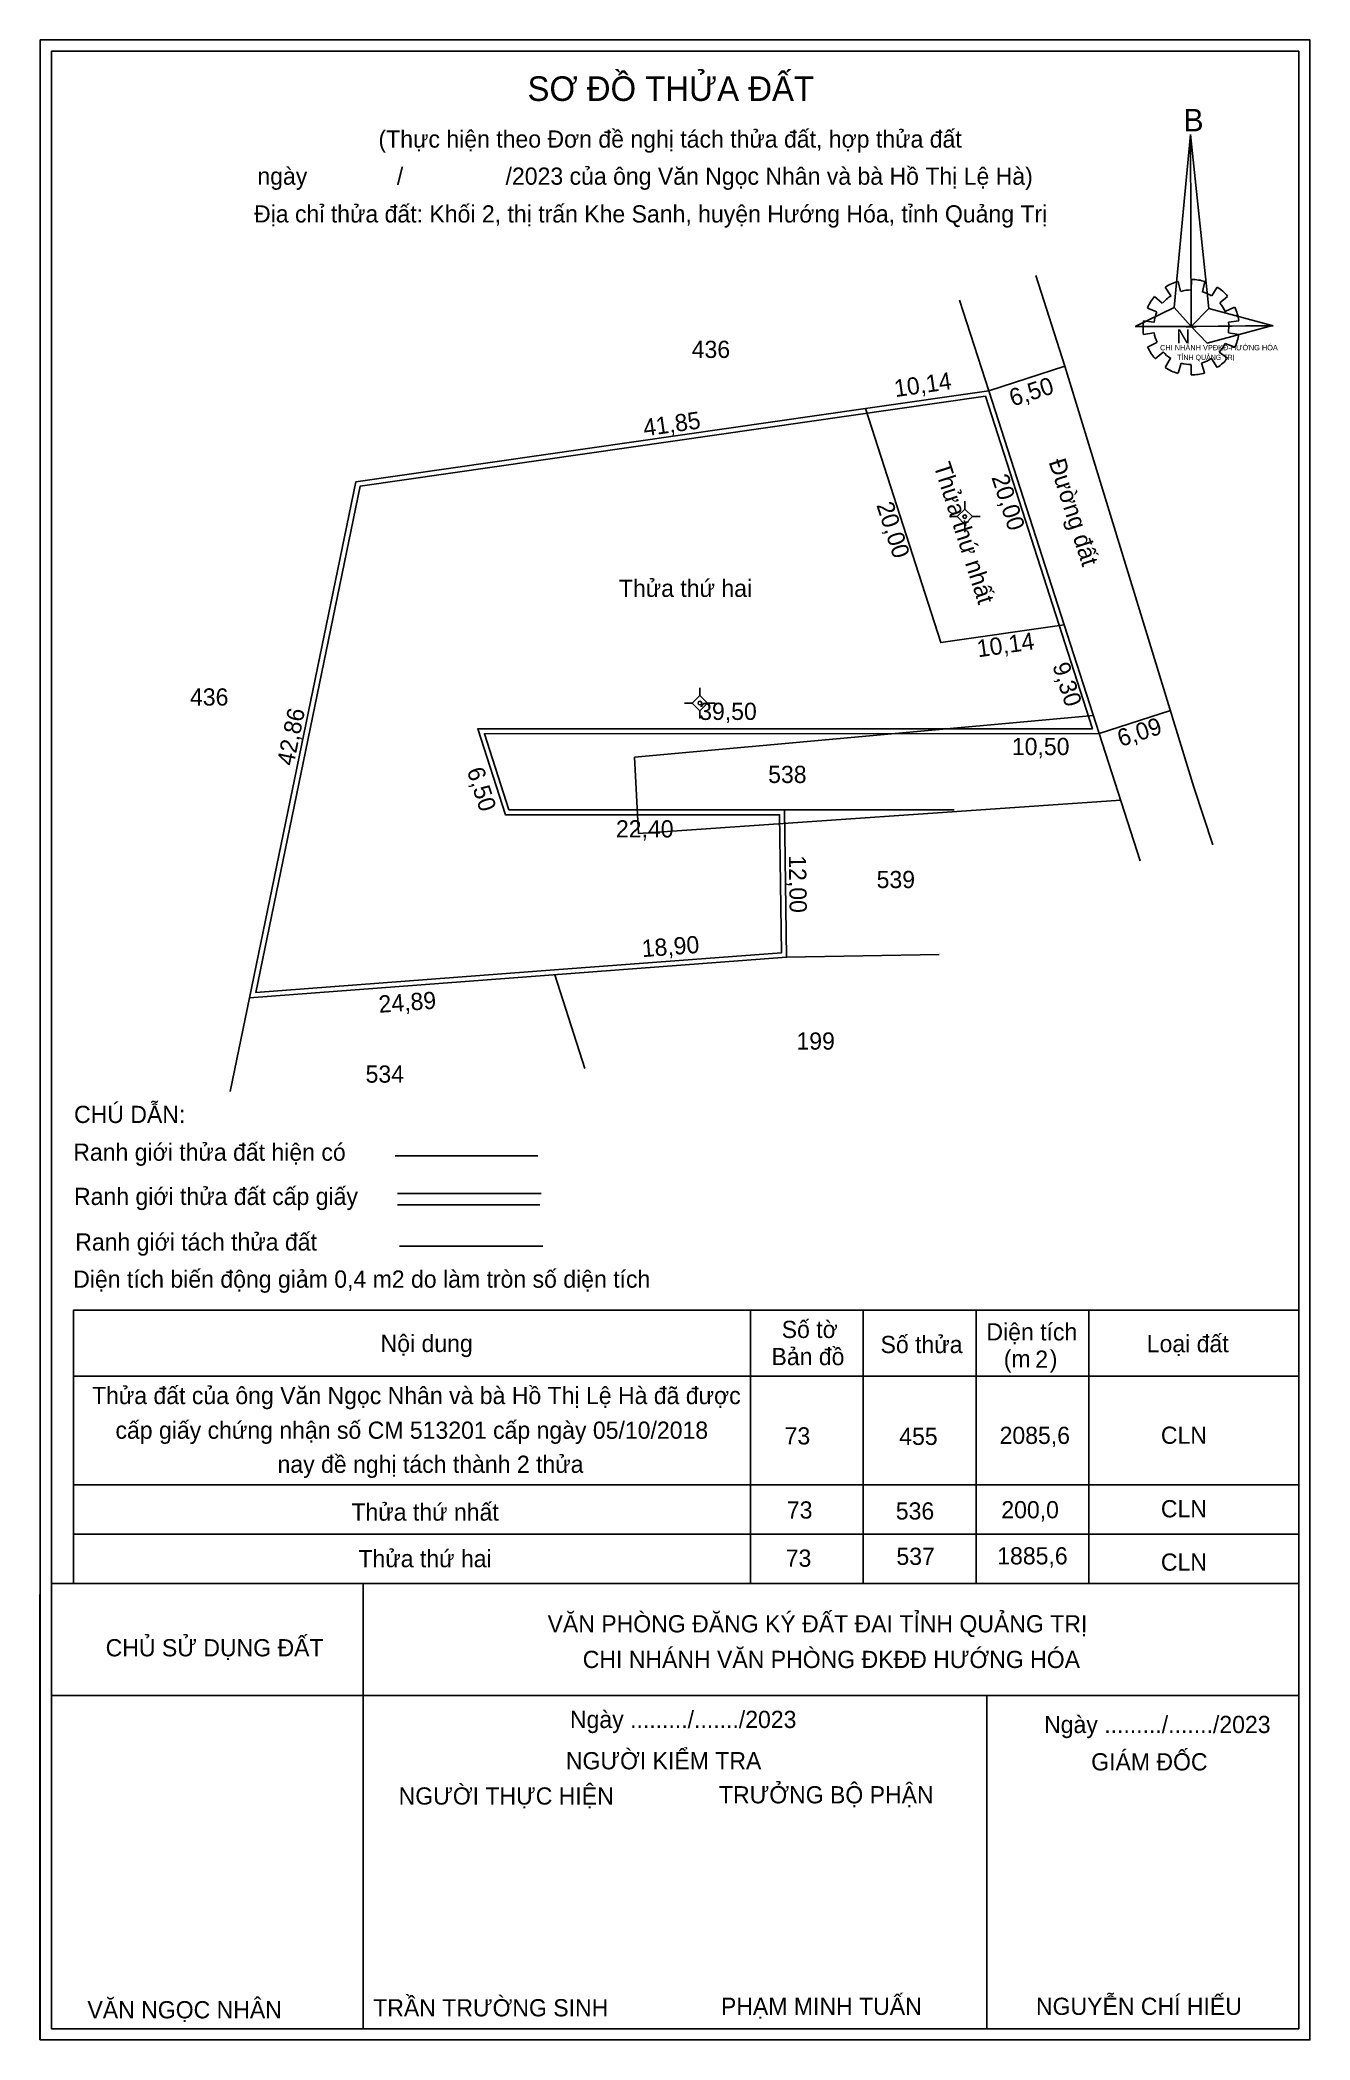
# Model space of a CAD drawing. Extents: x 551020 to 551123, y 1839227 to 1839389.
import ezdxf

# ---------------------------------------------------------------- set-up
doc = ezdxf.new("R2010")
doc.units = 0
for name, color, linetype in [('Level 1', 7, 'Continuous'), ('Level 10', 7, 'Continuous'), ('Level 11', 7, 'Continuous'), ('Level 13', 7, 'Continuous'), ('Level 16', 7, 'Continuous'), ('Level 23', 7, 'Continuous'), ('Level 5', 7, 'Continuous'), ('Level 51', 7, 'Continuous'), ('Level 62', 7, 'Continuous')]:
    doc.layers.add(name, color=color, linetype=linetype)

msp = doc.modelspace()

# ---------------------------------------------------------------- linework, layer by layer
at = {"layer": 'Level 1'}
for p, q in [((551112.22, 1839369.58), (551112.42, 1839368.76)), ((551113.28, 1839368.89), (551113.3, 1839369.74)), ((551114.39, 1839369.58), (551114.19, 1839368.74)), ((551110.3, 1839368.37), (551110.93, 1839367.81)), ((551111.64, 1839368.42), (551111.18, 1839369.11)), ((551114.95, 1839368.42), (551115.4, 1839369.11)), ((551116.23, 1839368.37), (551115.6, 1839367.84)), ((551109.41, 1839366.39), (551110.25, 1839366.26)), ((551110.5, 1839367.1), (551109.74, 1839367.42)), ((551116.06, 1839367.13), (551116.81, 1839367.5)), ((551117.17, 1839366.39), (551116.31, 1839366.26)), ((551110.25, 1839365.41), (551109.41, 1839365.28)), ((551109.74, 1839364.25), (551110.5, 1839364.62)), ((551112.87, 1839365.89), (551113.68, 1839365.89)), ((551116.31, 1839365.41), (551117.17, 1839365.28)), ((551117.17, 1839365.6), (551117.17, 1839365.6)), ((551117.17, 1839365.6), (551117.17, 1839365.6)), ((551111, 1839363.83), (551110.35, 1839363.3)), ((551111.18, 1839362.59), (551111.61, 1839363.33)), ((551115.4, 1839362.59), (551114.94, 1839363.31)), ((551115.56, 1839363.83), (551116.24, 1839363.33)), ((551116.83, 1839364.23), (551116.04, 1839364.53)), ((551112.47, 1839362.94), (551112.22, 1839362.12)), ((551113.28, 1839361.99), (551113.28, 1839362.8)), ((551114.11, 1839362.94), (551114.36, 1839362.14))]:
    msp.add_line(p, q, dxfattribs=at)
for points in [[(551113.23, 1839381.55), (551113.28, 1839365.92), (551111.91, 1839367.47)], [(551113.23, 1839381.55), (551113.28, 1839365.92), (551114.72, 1839367.37)], [(551108.73, 1839365.92), (551111.91, 1839367.47), (551113.28, 1839365.92)], [(551119.95, 1839365.97), (551113.28, 1839365.92), (551114.72, 1839367.37)], [(551119.9, 1839365.99), (551114.59, 1839364.57), (551113.28, 1839365.92)]]:
    msp.add_lwpolyline(points, close=True, dxfattribs=at)
for centre, major_axis, start_param, end_param in [((551113.29, 1839365.86), (3.9, 0), 1.84956, 2.139009), ((551113.29, 1839365.86), (3.9, 0), 1.279242, 1.563322), ((551113.29, 1839365.86), (3.9, 0), 2.439582, 2.724002), ((551113.29, 1839365.86), (3.05, 0), 2.133735, 2.444963), ((551113.29, 1839365.86), (3.05, 0), 1.569856, 1.856111), ((551113.29, 1839365.86), (3.05, 0), 1.002709, 1.275562), ((551113.29, 1839365.86), (3.9, 0), 0.710562, 0.996872), ((551113.26, 1839365.8), (3.27, -2.12), 3.569886, 3.856919), ((551113.29, 1839365.86), (3.05, 0), 2.723685, 3.015158), ((551113.29, 1839365.86), (3.05, 0), 0.426784, 0.706465), ((551113.29, 1839365.86), (3.05, 0), 6.135584, 6.416185), ((551113.29, 1839365.86), (3.9, 0), 0.139051, 0.433933), ((551113.29, 1839365.86), (3.05, 0), 3.2823, 3.561051), ((551113.29, 1839365.86), (3.9, 0), 5.849798, 6.138396), ((551113.29, 1839365.86), (3.9, 0), 3.569886, 3.856919), ((551113.29, 1839365.86), (3.05, 0), 3.860776, 4.132583), ((551113.29, 1839365.86), (3.05, 0), 4.990871, 5.284602), ((551113.29, 1839365.86), (3.9, 0), 5.285614, 5.570855), ((551113.29, 1839365.86), (3.05, 0), 5.549695, 5.830716), ((551113.27, 1839365.84), (3.9, 0), 4.147091, 4.436593), ((551113.29, 1839365.86), (3.05, 0), 4.438547, 4.71314), ((551113.29, 1839365.86), (3.9, 0), 4.71301, 4.997611)]:
    msp.add_ellipse(centre, major_axis=major_axis, ratio=0.995001, start_param=start_param, end_param=end_param, dxfattribs=at)
at = {"layer": 'Level 10'}
for p, q in [((551086.79, 1839359.25), (551096.83, 1839360.69)), ((551096.83, 1839360.69), (551102.96, 1839341.65)), ((551102.96, 1839341.65), (551105.81, 1839332.8)), ((551105.34, 1839334.26), (551068, 1839330.87)), ((551068, 1839330.87), (551068.34, 1839324.66)), ((551068.34, 1839324.66), (551107.55, 1839327.39))]:
    msp.add_line(p, q, dxfattribs=at)
for points in [[(551086.79, 1839359.25), (551045.36, 1839353.29), (551036.71, 1839311.31), (551080.38, 1839314.6), (551080.2, 1839326.6), (551057.8, 1839326.6), (551055.81, 1839332.79), (551105.81, 1839332.8)], [(551086.79, 1839359.25), (551092.92, 1839340.21), (551102.96, 1839341.65)]]:
    msp.add_lwpolyline(points, dxfattribs=at)
at = {"layer": 'Level 11'}
for p, q in [((551094.87, 1839351.7), (551094.87, 1839351.07)), ((551094.24, 1839350.45), (551093.62, 1839350.45)), ((551094.87, 1839351.07), (551094.24, 1839350.45)), ((551094.24, 1839350.45), (551094.87, 1839349.82)), ((551095.49, 1839350.45), (551094.87, 1839351.07)), ((551094.87, 1839349.82), (551095.49, 1839350.45)), ((551096.12, 1839350.45), (551095.49, 1839350.45)), ((551094.87, 1839349.82), (551094.87, 1839349.2)), ((551073.33, 1839335.91), (551072.7, 1839335.28)), ((551073.33, 1839336.53), (551073.33, 1839335.91)), ((551073.95, 1839335.28), (551073.33, 1839335.91)), ((551072.7, 1839335.28), (551072.08, 1839335.28)), ((551072.7, 1839335.28), (551073.33, 1839334.66)), ((551073.33, 1839334.66), (551073.95, 1839335.28)), ((551073.33, 1839334.66), (551073.33, 1839334.03)), ((551074.58, 1839335.28), (551073.95, 1839335.28))]:
    msp.add_line(p, q, dxfattribs=at)
for centre in [(551094.87, 1839350.45), (551073.33, 1839335.28)]:
    msp.add_circle(centre, 0.15, dxfattribs=at)
at = {"layer": 'Level 16'}
for p, q in [((551080.2, 1839326.6), (551094, 1839326.6)), ((551080.38, 1839314.6), (551092.8, 1839314.84)), ((551061.53, 1839313.17), (551063.96, 1839305.55)), ((551035.14, 1839303.67), (551036.71, 1839311.31))]:
    msp.add_line(p, q, dxfattribs=at)
msp.add_lwpolyline([(551105.26, 1839333.2), (551096.55, 1839360.25), (551045.7, 1839352.93), (551037.21, 1839311.75), (551061.5, 1839313.57), (551079.97, 1839314.97), (551079.81, 1839326.2), (551057.51, 1839326.2), (551055.26, 1839333.19)], close=True, dxfattribs=at)
at = {"layer": 'Level 23'}
for p, q in [((551094.45, 1839368.07), (551096.83, 1839360.69)), ((551105.81, 1839332.8), (551109.14, 1839322.44))]:
    msp.add_line(p, q, dxfattribs=at)
msp.add_lwpolyline([(551100.64, 1839370.07), (551103.02, 1839362.69), (551113.51, 1839328.45), (551115.04, 1839323.75)], dxfattribs=at)
at = {"layer": 'Level 5'}
for p, q in [((551103.02, 1839362.68), (551096.83, 1839360.69)), ((551111.61, 1839334.67), (551105.81, 1839332.8))]:
    msp.add_line(p, q, dxfattribs=at)
at = {"layer": 'Level 51'}
msp.add_lwpolyline([(551019.68, 1839389.23), (551122.94, 1839389.23), (551122.94, 1839226.52), (551019.68, 1839226.52)], close=True, dxfattribs=at)
msp.add_lwpolyline([(551122.03, 1839263.66), (551122.03, 1839227.44), (551020.59, 1839227.44), (551020.59, 1839388.31), (551122.03, 1839388.31), (551122.03, 1839263.66)], dxfattribs=at)
at = {"layer": 'Level 62'}
for p, q in [((551048.55, 1839298.45), (551060.15, 1839298.45)), ((551048.73, 1839295.38), (551060.41, 1839295.38)), ((551048.73, 1839294.45), (551060.31, 1839294.45)), ((551048.9, 1839291.09), (551060.56, 1839291.09)), ((551077.43, 1839285.89), (551086.61, 1839285.89)), ((551077.43, 1839280.53), (551077.43, 1839285.89)), ((551086.61, 1839285.89), (551095.79, 1839285.89)), ((551086.61, 1839280.53), (551086.61, 1839285.89)), ((551095.79, 1839285.89), (551104.97, 1839285.89)), ((551095.79, 1839280.53), (551095.79, 1839285.89)), ((551104.97, 1839285.89), (551122.02, 1839285.89)), ((551104.97, 1839280.53), (551104.97, 1839285.89)), ((551022.38, 1839280.53), (551077.43, 1839280.53)), ((551022.38, 1839271.68), (551022.38, 1839280.53)), ((551077.43, 1839280.53), (551086.61, 1839280.53)), ((551077.43, 1839271.68), (551077.43, 1839280.53)), ((551086.61, 1839280.53), (551095.79, 1839280.53)), ((551086.61, 1839271.68), (551086.61, 1839280.53)), ((551095.79, 1839280.53), (551104.97, 1839280.53)), ((551095.79, 1839271.68), (551095.79, 1839280.53)), ((551104.97, 1839280.53), (551122.02, 1839280.53)), ((551104.97, 1839271.68), (551104.97, 1839280.53)), ((551022.38, 1839271.68), (551077.43, 1839271.68)), ((551022.38, 1839267.66), (551022.38, 1839271.68)), ((551077.43, 1839271.68), (551086.61, 1839271.68)), ((551077.43, 1839267.66), (551077.43, 1839271.68)), ((551086.61, 1839271.68), (551095.79, 1839271.68)), ((551086.61, 1839267.66), (551086.61, 1839271.68)), ((551095.79, 1839271.68), (551104.97, 1839271.68)), ((551095.79, 1839267.66), (551095.79, 1839271.68)), ((551104.97, 1839271.68), (551122.02, 1839271.68)), ((551104.97, 1839267.66), (551104.97, 1839271.68)), ((551022.38, 1839267.66), (551077.43, 1839267.66)), ((551022.38, 1839263.65), (551022.38, 1839267.66)), ((551077.43, 1839267.66), (551086.61, 1839267.66)), ((551077.43, 1839263.65), (551077.43, 1839267.66)), ((551086.61, 1839267.66), (551095.79, 1839267.66)), ((551086.61, 1839263.65), (551086.61, 1839267.66)), ((551095.79, 1839267.66), (551104.97, 1839267.66)), ((551095.79, 1839263.65), (551095.79, 1839267.66)), ((551104.97, 1839267.66), (551122.02, 1839267.66)), ((551104.97, 1839263.65), (551104.97, 1839267.66)), ((551019.66, 1839226.52), (551019.66, 1839262.76)), ((551020.59, 1839263.65), (551022.38, 1839263.65)), ((551020.59, 1839263.65), (551020.59, 1839263.65)), ((551020.59, 1839254.55), (551020.59, 1839263.65)), ((551022.38, 1839263.65), (551045.95, 1839263.65)), ((551045.95, 1839263.65), (551077.43, 1839263.65)), ((551045.95, 1839254.55), (551045.95, 1839263.65)), ((551077.43, 1839263.65), (551086.61, 1839263.65)), ((551086.61, 1839263.65), (551095.79, 1839263.65)), ((551095.79, 1839263.65), (551104.97, 1839263.65)), ((551104.97, 1839263.65), (551122.02, 1839263.65)), ((551020.59, 1839254.55), (551045.95, 1839254.55)), ((551020.59, 1839254.55), (551020.59, 1839254.55)), ((551020.59, 1839254.55), (551020.59, 1839254.55)), ((551020.59, 1839227.45), (551020.59, 1839254.55)), ((551045.95, 1839254.55), (551096.66, 1839254.55)), ((551045.95, 1839227.45), (551045.95, 1839254.55)), ((551096.66, 1839254.55), (551122.02, 1839254.55)), ((551096.66, 1839254.55), (551096.66, 1839254.55)), ((551096.66, 1839227.45), (551096.66, 1839254.55))]:
    msp.add_line(p, q, dxfattribs=at)
for points in [[(551122.94, 1839389.23), (551019.68, 1839389.23), (551019.68, 1839226.52), (551122.94, 1839226.52), (551122.94, 1839389.23)], [(551020.59, 1839263.65), (551020.59, 1839388.31), (551122.03, 1839388.31), (551122.03, 1839227.44), (551020.59, 1839227.44), (551020.59, 1839254.55)], [(551022.38, 1839280.53), (551022.38, 1839285.89), (551077.43, 1839285.89)]]:
    msp.add_lwpolyline(points, dxfattribs=at)

# ---------------------------------------------------------------- texts
at = {"layer": 'Level 1'}
for s, height, p in [('B', 1.83, (551112.66, 1839381.79)), ('N', 1.15, (551112.08, 1839364.55)), ('CHI NHÁNH VPĐKĐ-HƯỚNG HÓA', 0.4339, (551110.75, 1839363.98)), ('TỈNH QUẢNG TRỊ', 0.4146, (551112.14, 1839363.2))]:
    msp.add_text(s, height=height, dxfattribs=at).set_placement(p)
at = {"layer": 'Level 13'}
for s, p in [('436', (551072.66, 1839363.36)), ('Thửa thứ hai', (551066.74, 1839343.92)), ('436', (551031.86, 1839335.08)), ('538', (551078.88, 1839328.78)), ('539', (551087.7, 1839320.23)), ('199', (551081.18, 1839307.09)), ('534', (551046.14, 1839304.4))]:
    msp.add_text(s, height=1.4, dxfattribs=at).set_placement(p)
at = {"layer": 'Level 5'}
for s, rotation, p in [('10,14', 8.1815, (551089.23, 1839360.17)), ('6,50', 17.8475, (551098.76, 1839359.4)), ('41,85', 8.1815, (551068.82, 1839356.97)), ('Thửa thứ nhất', 287.8475, (551092.32, 1839354.62)), ('Đường đất', 287.8475, (551101.68, 1839354.91)), ('20,00', 287.8475, (551097.03, 1839353.65)), ('20,00', 287.8475, (551087.67, 1839351.4)), ('10,14', 8.1815, (551095.96, 1839339)), ('9,30', 287.8474, (551101.98, 1839338.34)), ('39,50', 0.0115, (551073.27, 1839333.91)), ('42,86', 78.3571, (551040.28, 1839330.12)), ('6,09', 17.8475, (551107.55, 1839331.71)), ('10,50', 0.0115, (551098.7, 1839331.05)), ('6,50', 287.8219, (551054.36, 1839329.81)), ('12,00', 270.8594, (551080.56, 1839322.89)), ('18,90', 4.3383, (551068.65, 1839314.61)), ('24,89', 4.2857, (551047.25, 1839310.08))]:
    msp.add_text(s, height=1.4, rotation=rotation, dxfattribs=at).set_placement(p)
msp.add_text('22,40', height=1.4, dxfattribs=at).set_placement((551066.5, 1839324.35))
at = {"layer": 'Level 62'}
for s, height, p in [('SƠ ĐỒ THỬA ĐẤT', 2, (551059.31, 1839384.27)), ('(Thực hiện theo Đơn đề nghị tách thửa đất, hợp thửa đất', 1.4, (551047.19, 1839380.47)), ('ngày              /                /2023 của ông Văn Ngọc Nhân và bà Hồ Thị Lệ Hà)', 1.4, (551037.34, 1839377.45)), ('Địa chỉ thửa đất: Khối 2, thị trấn Khe Sanh, huyện Hướng Hóa, tỉnh Quảng Trị', 1.4, (551037.07, 1839374.38)), ('CHÚ DẪN:', 1.4, (551022.43, 1839301.12)), ('Ranh giới thửa đất hiện có', 1.4, (551022.37, 1839298.05)), ('Ranh giới thửa đất cấp giấy', 1.4, (551022.43, 1839294.45)), ('Ranh giới tách thửa đất', 1.4, (551022.53, 1839290.74)), ('Diện tích biến động giảm 0,4 m2 do làm tròn số diện tích', 1.4, (551022.36, 1839287.72)), ('Số tờ', 1.4, (551079.98, 1839283.63)), ('Diện tích', 1.4, (551096.63, 1839283.43)), ('Nội dung', 1.4, (551047.36, 1839282.49)), ('Số thửa', 1.4, (551088.02, 1839282.4)), ('Loại đất', 1.4, (551109.67, 1839282.47)), ('Bản đồ', 1.4, (551079.15, 1839281.42)), ('(m   )', 1.4, (551098.04, 1839281.24)), ('2', 1.4, (551100.6, 1839281.21)), ('Thửa đất của ông Văn Ngọc Nhân và bà Hồ Thị Lệ Hà đã được', 1.4, (551023.89, 1839278.25)), ('cấp giấy chứng nhận số CM 513201 cấp ngày 05/10/2018', 1.4, (551025.8, 1839275.43)), ('73', 1.4, (551080.22, 1839274.97)), ('455', 1.4, (551089.54, 1839274.93)), ('2085,6', 1.4, (551097.7, 1839275.01)), ('CLN', 1.4, (551110.82, 1839275.02)), ('nay đề nghị tách thành 2 thửa', 1.4, (551038.98, 1839272.66)), ('Thửa thứ nhất', 1.4, (551044.99, 1839268.77)), ('73', 1.4, (551080.4, 1839268.94)), ('536', 1.4, (551089.26, 1839268.86)), ('200,0', 1.4, (551097.84, 1839268.96)), ('CLN', 1.4, (551110.82, 1839269.04)), ('Thửa thứ hai', 1.4, (551045.56, 1839264.98)), ('73', 1.4, (551080.31, 1839265.02)), ('537', 1.4, (551089.31, 1839265.17)), ('1885,6', 1.4, (551097.51, 1839265.21)), ('CLN', 1.4, (551110.82, 1839264.7)), ('VĂN PHÒNG ĐĂNG KÝ ĐẤT ĐAI TỈNH QUẢNG TRỊ', 1.4, (551060.94, 1839259.68)), ('CHỦ SỬ DỤNG ĐẤT', 1.4, (551025, 1839257.73)), ('CHI NHÁNH VĂN PHÒNG ĐKĐĐ HƯỚNG HÓA', 1.4, (551063.8, 1839256.78)), ('Ngày ........./......./2023', 1.4, (551062.76, 1839251.9)), ('Ngày ........./......./2023', 1.4, (551101.32, 1839251.49)), ('NGƯỜI KIỂM TRA', 1.4, (551062.43, 1839248.54)), ('GIÁM ĐỐC', 1.4, (551105.15, 1839248.45)), ('TRƯỞNG BỘ PHẬN', 1.4, (551074.88, 1839245.77)), ('NGƯỜI THỰC HIỆN', 1.4, (551048.83, 1839245.67)), ('VĂN NGỌC NHÂN', 1.4, (551023.52, 1839228.28)), ('TRẦN TRƯỜNG SINH', 1.4, (551046.76, 1839228.44)), ('PHẠM MINH TUẤN', 1.4, (551075.04, 1839228.56)), ('NGUYỄN CHÍ HIẾU', 1.4, (551100.66, 1839228.56))]:
    msp.add_text(s, height=height, dxfattribs=at).set_placement(p)

doc.saveas('drawing.dxf')
